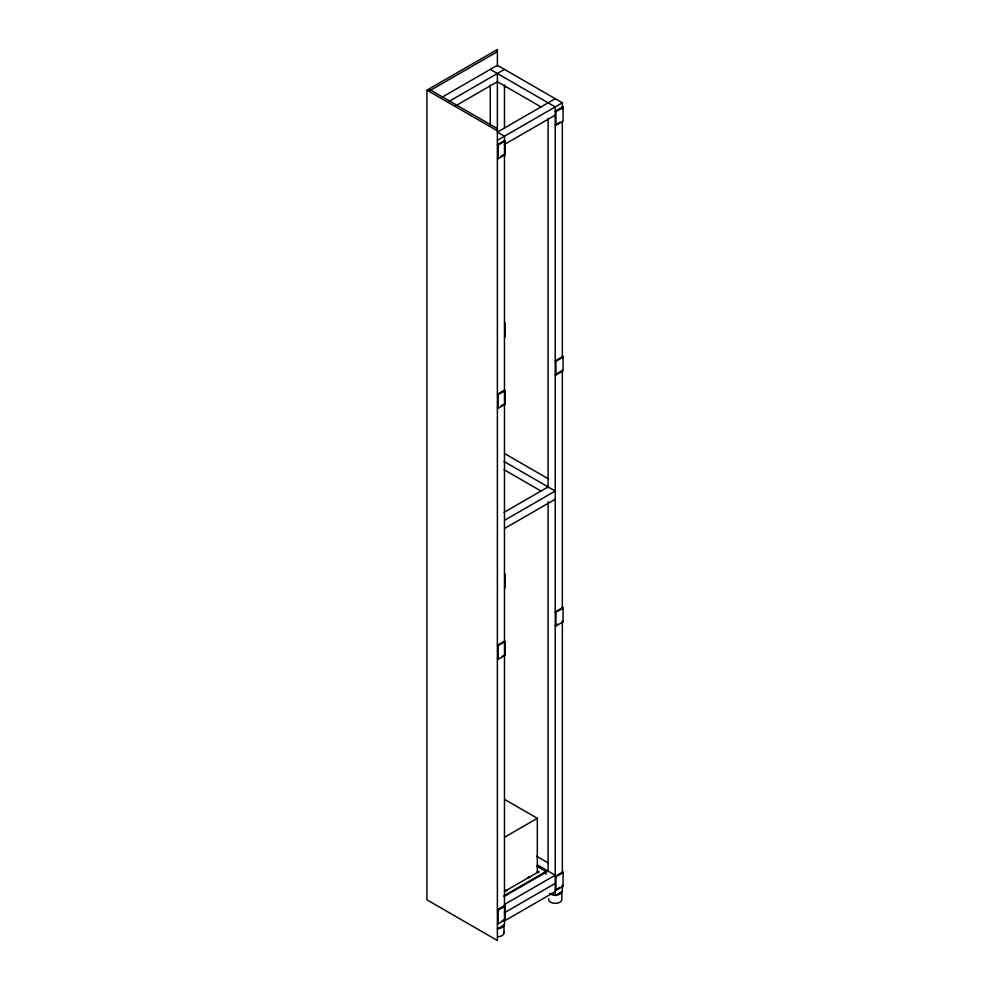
<?xml version="1.0" encoding="UTF-8"?>
<svg xmlns="http://www.w3.org/2000/svg" width="990" height="990" viewBox="0 0 990 990"><rect width="100%" height="100%" fill="white"/><g stroke="black" fill="none" stroke-linecap="round" stroke-linejoin="round"><path stroke-width="1.49" d="M505.407 890.381L507.387 890.53L505.37 890.53M528.177 877.239L530.157 877.388L528.177 877.536M497.376 73.508L497.376 940.5L426.938 899.836L426.938 90.164L430.737 90.164L497.376 51.69M442.183 97.168L497.376 65.303L562.345 102.811L562.345 108.999M449.299 101.265L504.479 69.411M455.969 105.633L497.376 81.725L541.443 107.167M504.479 87.429L505.197 87.009M555.229 98.703L497.376 132.115L504.479 136.212L504.479 924.809L497.376 928.917M497.376 140.32L562.345 102.811M505.197 140.951L504.479 140.543L497.376 144.651L498.081 145.06L505.197 140.951L505.197 154.65L498.081 158.746L497.376 158.338M555.229 124.938L555.947 125.346L563.062 121.238L563.062 106.722L555.229 111.251L555.947 111.66L563.062 107.551L562.345 107.143M504.479 144.429L555.229 115.137M500.928 156.284L503.304 154.923M556.417 124.257L559.969 122.203M504.479 323.359L505.197 322.95L505.197 336.637L504.479 337.058M505.197 390.58L504.479 390.171L497.376 394.28L498.081 394.688L505.197 390.58L505.197 404.279L498.081 408.375L497.376 407.967M555.229 374.567L555.947 374.975L563.062 370.866L563.062 356.351L555.229 360.867L555.947 361.288L563.062 357.18L562.345 356.771M500.928 405.912L503.304 404.551M557.605 373.193L562.345 370.458M504.046 512.362L548.114 486.919M504.479 520.332L555.229 491.028L504.046 461.476M504.479 528.536L555.229 499.245M504.479 574.361L505.197 573.952L505.197 587.639L504.479 588.048M505.197 641.582L504.479 641.173L497.376 645.282L498.081 645.69L505.197 641.582L505.197 655.269L498.081 659.377L497.376 658.969M557.605 624.195L555.229 625.556L555.947 625.977L563.062 621.869L563.062 607.353L555.229 611.87L555.947 612.278L563.062 608.169L562.345 607.761M502.116 656.234L505.197 655.269M563.062 621.039L562.345 621.46L563.062 621.869M504.529 837.243L537.322 818.309L537.322 872.524L504.529 891.47M504.046 895.715L545.985 871.497L545.985 874.232M504.046 896.532L548.114 871.089M504.479 904.489L555.229 875.197L537.434 864.926M505.197 906.048L504.479 905.64L497.376 909.748L498.081 910.157L505.197 906.048L505.197 919.747L498.081 923.856L497.376 923.447M559.969 887.3L555.229 890.035L555.947 890.443L563.062 886.335L563.062 871.831L555.229 876.348L555.947 876.756L563.062 872.648L562.345 872.24M504.479 912.706L555.229 883.414M502.116 920.7L505.197 919.747M563.062 885.518L562.345 885.926L563.062 886.335M504.479 920.923L555.229 891.619M551.678 893.463L555.229 895.517L562.345 891.408L562.345 885.221M490.26 69.411L555.229 106.92L555.229 895.517M430.737 90.164L497.376 128.638M497.376 130.828L426.938 90.164L497.376 49.5L497.376 66.491M504.479 154.23L505.197 154.65M504.479 403.858L505.197 404.279M504.479 453.519L548.559 478.962M504.046 469.693L541.443 491.288M504.628 799.425L537.322 818.309M536.531 856.189L548.559 863.132M536.766 866.176L545.985 871.497M562.345 121.362L562.345 357.947M562.345 370.31L562.345 608.442M562.345 620.804L562.345 872.846M555.947 111.66L555.947 125.346M555.947 361.288L555.947 374.975M555.947 612.278L555.947 625.977M555.947 876.756L555.947 890.443M548.114 118.28L548.114 487.835M548.114 501.744L548.114 871.299M504.479 84.868L504.479 128.168M503.984 932.778L503.984 924.648A6.621 3.824 0 0 1 497.648 928.632M498.081 145.06L498.081 158.746M498.081 394.688L498.081 408.375M498.081 645.69L498.081 659.377M498.081 910.157L498.081 923.856M490.26 84.868L490.26 125.074M503.687 931.8A6.621 3.824 0 0 1 497.648 936.763M549.636 893.45A6.621 3.824 0 0 0 557.209 895.059A6.621 3.824 0 0 0 561.85 891.248L561.85 899.378A6.621 3.824 0 0 1 554.648 903.35A6.621 3.824 0 0 1 548.769 898.697M537.422 871.893C538.894 874.244 540.231 870.173 537.422 871.893"/></g></svg>
